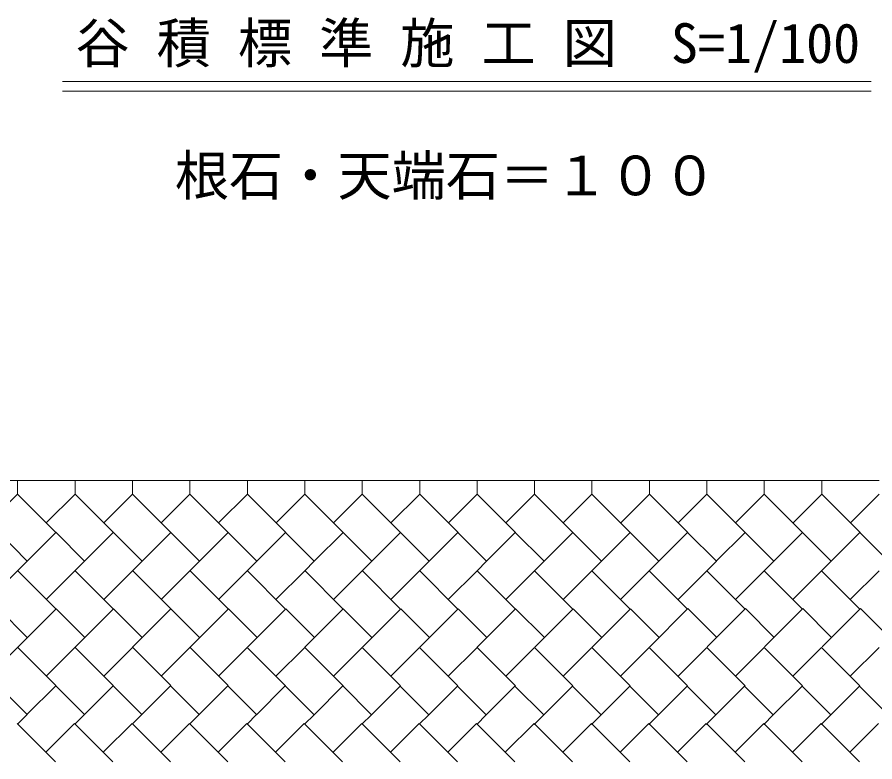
# Model space of a CAD drawing. Units: millimetres, scale not verified. Extents: x 13829 to 52926, y 6915 to 18132.
# Drawn here: x 40653 to 46985, y 12636 to 18132 of the extents above; entities that cross this region are included whole.
import ezdxf
from ezdxf.enums import TextEntityAlignment as Align

# ---------------------------------------------------------------- set-up
doc = ezdxf.new("R2010")
doc.units = ezdxf.units.MM
doc.header["$LTSCALE"] = 100
doc.layers.add('0_2', color=4, linetype='Continuous', lineweight=18)
doc.styles.add('ＭＳ ゴシック-5.0-0.0', font='')
doc.styles.get('ＭＳ ゴシック-5.0-0.0').set_extended_font_data('ＭＳ ゴシック-5.0-0.0')

msp = doc.modelspace()

# ---------------------------------------------------------------- linework, layer by layer
at = {"layer": '0_2'}
for p, q in [((46957.8, 17656.8), (40987.1, 17656.8)), ((46957.8, 17586.8), (40987.1, 17586.8)), ((40656.8, 14712.4), (40232.8, 14712.4)), ((41080.8, 14712.4), (40656.8, 14712.4)), ((40656.8, 14612.4), (40656.8, 14711.4)), ((41504.8, 14712.3), (41080.8, 14712.3)), ((41080.8, 14612.4), (41080.8, 14711.4)), ((41928.9, 14712.2), (41504.8, 14712.2)), ((41504.8, 14612.3), (41504.8, 14711.4)), ((42352.9, 14712.1), (41928.9, 14712.1)), ((41928.9, 14612.2), (41928.9, 14711.4)), ((42776.9, 14712.1), (42352.9, 14712.1)), ((42352.9, 14612.1), (42352.9, 14711.4)), ((43200.9, 14712), (42776.9, 14712)), ((42776.9, 14612.1), (42776.9, 14711.4)), ((43625, 14711.9), (43200.9, 14711.9)), ((43200.9, 14612), (43200.9, 14711.4)), ((44049, 14711.8), (43625, 14711.8)), ((43625, 14611.9), (43625, 14711.4)), ((44473, 14711.8), (44049, 14711.8)), ((44049, 14611.8), (44049, 14711.4)), ((44897, 14711.7), (44473, 14711.7)), ((44473, 14611.8), (44473, 14711.4)), ((45321.1, 14711.6), (44897, 14711.6)), ((44897, 14611.7), (44897, 14711.4)), ((45745.1, 14711.5), (45321.1, 14711.5)), ((45321.1, 14611.6), (45321.1, 14711.4)), ((46169.1, 14711.5), (45745.1, 14711.5)), ((45745.1, 14611.5), (45745.1, 14711.4)), ((46593.1, 14711.4), (46169.1, 14711.4)), ((46169.1, 14611.5), (46169.1, 14711.4)), ((46593.1, 14611.4), (46593.1, 14711.4)), ((47017.2, 14711.3), (46593.1, 14711.3)), ((40444.7, 14400.3), (40656.8, 14612.4)), ((40939.8, 14329.4), (40656.8, 14612.4)), ((40868.7, 14400.2), (41080.8, 14612.4)), ((41363.8, 14329.4), (41080.8, 14612.4)), ((41292.7, 14400.2), (41504.8, 14612.3)), ((41787.8, 14329.3), (41504.8, 14612.3)), ((41716.7, 14400.1), (41928.9, 14612.2)), ((42211.9, 14329.2), (41928.9, 14612.2)), ((42140.8, 14400), (42352.9, 14612.1)), ((42635.9, 14329.1), (42352.9, 14612.1)), ((42564.8, 14399.9), (42776.9, 14612.1)), ((43059.9, 14329.1), (42776.9, 14612.1)), ((42988.8, 14399.9), (43200.9, 14612)), ((43483.9, 14329), (43200.9, 14612)), ((43412.8, 14399.8), (43625, 14611.9)), ((43908, 14328.9), (43625, 14611.9)), ((43836.9, 14399.7), (44049, 14611.8)), ((44332, 14328.8), (44049, 14611.8)), ((44260.9, 14399.6), (44473, 14611.8)), ((44756, 14328.8), (44473, 14611.8)), ((44684.9, 14399.5), (44897, 14611.7)), ((45180, 14328.7), (44897, 14611.7)), ((45108.9, 14399.5), (45321.1, 14611.6)), ((45604.1, 14328.6), (45321.1, 14611.6)), ((45533, 14399.4), (45745.1, 14611.5)), ((46028.1, 14328.5), (45745.1, 14611.5)), ((45957, 14399.3), (46169.1, 14611.5)), ((46452.1, 14328.5), (46169.1, 14611.5)), ((46381, 14399.2), (46593.1, 14611.4)), ((46876.1, 14328.4), (46593.1, 14611.4)), ((46805, 14399.2), (47017.2, 14611.3)), ((40727.4, 14117.5), (40515.3, 14329.7)), ((40727.3, 14117.7), (40939.3, 14329.6)), ((41151.4, 14117.5), (40939.2, 14329.7)), ((41151.3, 14117.6), (41363.3, 14329.6)), ((41575.4, 14117.5), (41363.2, 14329.7)), ((41575.3, 14117.6), (41787.2, 14329.6)), ((41999.4, 14117.5), (41787.2, 14329.6)), ((41999.2, 14117.6), (42211.2, 14329.6)), ((42423.3, 14117.4), (42211.2, 14329.6)), ((42423.2, 14117.6), (42635.2, 14329.5)), ((42847.3, 14117.4), (42635.1, 14329.6)), ((42847.2, 14117.5), (43059.2, 14329.5)), ((43271.3, 14117.4), (43059.1, 14329.6)), ((43271.2, 14117.5), (43483.1, 14329.5)), ((43695.3, 14117.4), (43483.1, 14329.5)), ((43695.1, 14117.5), (43907.1, 14329.5)), ((44119.2, 14117.3), (43907.1, 14329.5)), ((44119.1, 14117.5), (44331.1, 14329.4)), ((44543.2, 14117.3), (44331, 14329.5)), ((44543.1, 14117.4), (44755.1, 14329.4)), ((44967.2, 14117.3), (44755, 14329.5)), ((44967.1, 14117.4), (45179, 14329.4)), ((45391.2, 14117.3), (45179, 14329.4)), ((45391, 14117.4), (45603, 14329.4)), ((45815.1, 14117.2), (45603, 14329.4)), ((45815, 14117.4), (46027, 14329.3)), ((46239.1, 14117.2), (46026.9, 14329.4)), ((46239, 14117.3), (46451, 14329.3)), ((46663.1, 14117.2), (46450.9, 14329.4)), ((46663, 14117.3), (46874.9, 14329.3)), ((47087.1, 14117.2), (46874.9, 14329.3)), ((40656.4, 14046.5), (40727.4, 14117.5)), ((41080.4, 14046.5), (41151.4, 14117.5)), ((41504.4, 14046.5), (41575.4, 14117.5)), ((41928.3, 14046.4), (41999.4, 14117.5)), ((42352.3, 14046.4), (42423.3, 14117.4)), ((42776.3, 14046.4), (42847.3, 14117.4)), ((43200.3, 14046.4), (43271.3, 14117.4)), ((43624.2, 14046.3), (43695.3, 14117.4)), ((44048.2, 14046.3), (44119.2, 14117.3)), ((44472.2, 14046.3), (44543.2, 14117.3)), ((44896.2, 14046.3), (44967.2, 14117.3)), ((45320.1, 14046.2), (45391.2, 14117.3)), ((45744.1, 14046.2), (45815.1, 14117.2)), ((46168.1, 14046.2), (46239.1, 14117.2)), ((46592.1, 14046.2), (46663.1, 14117.2)), ((40444.4, 13834.5), (40656.4, 14046.5)), ((40939.4, 13763.8), (40656.4, 14046.8)), ((40868.4, 13834.5), (41080.4, 14046.5)), ((41363.4, 13763.8), (41080.4, 14046.8)), ((41292.4, 13834.5), (41504.4, 14046.5)), ((41787.3, 13763.8), (41504.3, 14046.8)), ((41716.4, 13834.5), (41928.3, 14046.4)), ((42211.3, 13763.8), (41928.3, 14046.8)), ((42140.3, 13834.4), (42352.3, 14046.4)), ((42635.3, 13763.7), (42352.3, 14046.7)), ((42564.3, 13834.4), (42776.3, 14046.4)), ((43059.3, 13763.7), (42776.3, 14046.7)), ((42988.3, 13834.4), (43200.3, 14046.4)), ((43483.2, 13763.7), (43200.2, 14046.7)), ((43412.3, 13834.4), (43624.2, 14046.3)), ((43907.2, 13763.7), (43624.2, 14046.7)), ((43836.2, 13834.3), (44048.2, 14046.3)), ((44331.2, 13763.6), (44048.2, 14046.6)), ((44260.2, 13834.3), (44472.2, 14046.3)), ((44755.2, 13763.6), (44472.2, 14046.6)), ((44684.2, 13834.3), (44896.2, 14046.3)), ((45179.1, 13763.6), (44896.1, 14046.6)), ((45108.2, 13834.3), (45320.1, 14046.2)), ((45603.1, 13763.6), (45320.1, 14046.6)), ((45532.1, 13834.2), (45744.1, 14046.2)), ((46027.1, 13763.5), (45744.1, 14046.5)), ((45956.1, 13834.2), (46168.1, 14046.2)), ((46451.1, 13763.5), (46168.1, 14046.5)), ((46380.1, 13834.2), (46592.1, 14046.2)), ((46875, 13763.5), (46592, 14046.5)), ((46804.1, 13834.2), (47016, 14046.1)), ((40728.2, 13552.7), (40516.2, 13764.6)), ((40657.4, 13481.8), (40940.4, 13764.8)), ((41152.3, 13552.8), (40940.4, 13764.8)), ((41081.5, 13481.9), (41364.5, 13764.9)), ((41576.5, 13552.9), (41364.5, 13764.9)), ((41505.6, 13482), (41788.6, 13765)), ((42000.6, 13553.1), (41788.6, 13765)), ((41929.8, 13482.2), (42212.8, 13765.2)), ((42424.7, 13553.2), (42212.8, 13765.2)), ((42353.9, 13482.3), (42636.9, 13765.3)), ((42848.9, 13553.3), (42636.9, 13765.3)), ((42778, 13482.4), (43061, 13765.4)), ((43273, 13553.4), (43061, 13765.4)), ((43202.2, 13482.6), (43485.2, 13765.6)), ((43697.1, 13553.6), (43485.2, 13765.6)), ((43626.3, 13482.7), (43909.3, 13765.7)), ((44121.3, 13553.7), (43909.3, 13765.7)), ((44050.4, 13482.8), (44333.4, 13765.8)), ((44545.4, 13553.8), (44333.4, 13765.8)), ((44474.5, 13483), (44757.5, 13766)), ((44969.5, 13554), (44757.5, 13766)), ((44898.7, 13483.1), (45181.7, 13766.1)), ((45393.7, 13554.1), (45181.7, 13766.1)), ((45322.8, 13483.2), (45605.8, 13766.2)), ((45817.8, 13554.2), (45605.8, 13766.2)), ((45746.9, 13483.3), (46029.9, 13766.3)), ((46241.9, 13554.4), (46029.9, 13766.3)), ((46171.1, 13483.5), (46454.1, 13766.5)), ((46666, 13554.5), (46454.1, 13766.5)), ((46595.2, 13483.6), (46878.2, 13766.6)), ((47090.2, 13554.6), (46878.2, 13766.6)), ((40444.4, 13268.6), (40656.4, 13480.5)), ((40939.4, 13197.8), (40656.4, 13480.8)), ((40868.4, 13268.5), (41080.4, 13480.5)), ((41363.4, 13197.8), (41080.4, 13480.8)), ((41292.4, 13268.5), (41504.3, 13480.5)), ((41787.3, 13197.8), (41504.3, 13480.8)), ((41716.3, 13268.5), (41928.3, 13480.5)), ((42211.3, 13197.8), (41928.3, 13480.8)), ((42140.3, 13268.5), (42352.3, 13480.4)), ((42635.3, 13197.7), (42352.3, 13480.7)), ((42564.3, 13268.4), (42776.3, 13480.4)), ((43059.3, 13197.7), (42776.3, 13480.7)), ((42988.3, 13268.4), (43200.2, 13480.4)), ((43483.2, 13197.7), (43200.2, 13480.7)), ((43412.2, 13268.4), (43624.2, 13480.4)), ((43907.2, 13197.7), (43624.2, 13480.7)), ((43836.2, 13268.4), (44048.2, 13480.3)), ((44331.2, 13197.6), (44048.2, 13480.6)), ((44260.2, 13268.3), (44472.2, 13480.3)), ((44755.2, 13197.6), (44472.2, 13480.6)), ((44684.2, 13268.3), (44896.1, 13480.3)), ((45179.1, 13197.6), (44896.1, 13480.6)), ((45108.1, 13268.3), (45320.1, 13480.3)), ((45603.1, 13197.6), (45320.1, 13480.6)), ((45532.1, 13268.3), (45744.1, 13480.2)), ((46027.1, 13197.5), (45744.1, 13480.5)), ((45956.1, 13268.2), (46168.1, 13480.2)), ((46451.1, 13197.5), (46168.1, 13480.5)), ((46380.1, 13268.2), (46592, 13480.2)), ((46875, 13197.5), (46592, 13480.5)), ((46804, 13268.2), (47016, 13480.2)), ((40726.2, 12984.6), (40514.2, 13196.6)), ((40726, 12984.5), (40938, 13196.4)), ((41150, 12984.4), (40938, 13196.4)), ((41149.8, 12984.3), (41361.8, 13196.2)), ((41573.8, 12984.2), (41361.8, 13196.2)), ((41573.6, 12984.1), (41785.6, 13196.1)), ((41997.6, 12984.1), (41785.6, 13196.1)), ((41997.5, 12983.9), (42209.4, 13195.9)), ((42421.4, 12983.9), (42209.4, 13195.9)), ((42421.3, 12983.7), (42633.2, 13195.7)), ((42845.2, 12983.7), (42633.2, 13195.7)), ((42845.1, 12983.5), (43057.1, 13195.5)), ((43269.1, 12983.5), (43057.1, 13195.5)), ((43268.9, 12983.4), (43480.9, 13195.3)), ((43692.9, 12983.3), (43480.9, 13195.3)), ((43692.7, 12983.2), (43904.7, 13195.2)), ((44116.7, 12983.2), (43904.7, 13195.2)), ((44116.5, 12983), (44328.5, 13195)), ((44540.5, 12983), (44328.5, 13195)), ((44540.4, 12982.8), (44752.3, 13194.8)), ((44964.3, 12982.8), (44752.3, 13194.8)), ((44964.2, 12982.6), (45176.1, 13194.6)), ((45388.1, 12982.6), (45176.1, 13194.6)), ((45388, 12982.4), (45600, 13194.4)), ((45812, 12982.4), (45600, 13194.4)), ((45811.8, 12982.3), (46023.8, 13194.2)), ((46235.8, 12982.2), (46023.8, 13194.2)), ((46235.6, 12982.1), (46447.6, 13194.1)), ((46659.6, 12982.1), (46447.6, 13194.1)), ((46659.4, 12981.9), (46871.4, 13193.9)), ((47083.4, 12981.9), (46871.4, 13193.9)), ((40655.3, 12913.7), (40726.2, 12984.6)), ((41079.1, 12913.6), (41150, 12984.4)), ((41502.9, 12913.4), (41573.8, 12984.2)), ((41926.7, 12913.2), (41997.6, 12984.1)), ((42350.6, 12913), (42421.4, 12983.9)), ((42774.4, 12912.8), (42845.2, 12983.7)), ((43198.2, 12912.6), (43269.1, 12983.5)), ((43622, 12912.5), (43692.9, 12983.3)), ((44045.8, 12912.3), (44116.7, 12983.2)), ((44469.6, 12912.1), (44540.5, 12983)), ((44893.5, 12911.9), (44964.3, 12982.8)), ((45317.3, 12911.7), (45388.1, 12982.6)), ((45741.1, 12911.6), (45812, 12982.4)), ((46164.9, 12911.4), (46235.8, 12982.2)), ((46588.7, 12911.2), (46659.6, 12982.1)), ((40936.5, 12635.8), (40653.5, 12918.8)), ((41077.3, 12919), (40865.3, 12707)), ((41360.4, 12635.8), (41077.4, 12918.8)), ((41501.3, 12919), (41289.3, 12707)), ((41784.4, 12635.8), (41501.4, 12918.8)), ((41925.3, 12919), (41713.3, 12707)), ((42208.4, 12635.8), (41925.4, 12918.8)), ((42349.3, 12918.9), (42137.3, 12706.9)), ((42632.4, 12635.7), (42349.4, 12918.7)), ((42773.2, 12918.9), (42561.2, 12706.9)), ((43056.3, 12635.7), (42773.3, 12918.7)), ((43197.2, 12918.9), (42985.2, 12706.9)), ((43480.3, 12635.7), (43197.3, 12918.7)), ((43621.2, 12918.9), (43409.2, 12706.9)), ((43904.3, 12635.7), (43621.3, 12918.7)), ((44045.2, 12918.8), (43833.2, 12706.8)), ((44328.3, 12635.6), (44045.3, 12918.6)), ((44469.1, 12918.8), (44257.1, 12706.8)), ((44752.2, 12635.6), (44469.2, 12918.6)), ((44893.1, 12918.8), (44681.1, 12706.8)), ((45176.2, 12635.6), (44893.2, 12918.6)), ((45317.1, 12918.8), (45105.1, 12706.8)), ((45600.2, 12635.6), (45317.2, 12918.6)), ((45741, 12918.7), (45529, 12706.7)), ((46024.2, 12635.5), (45741.2, 12918.5)), ((46165, 12918.7), (45953, 12706.7)), ((46448.1, 12635.5), (46165.1, 12918.5)), ((46589, 12918.7), (46377, 12706.7)), ((46872.1, 12635.5), (46589.1, 12918.5)), ((47013, 12918.7), (46801, 12706.7))]:
    msp.add_line(p, q, dxfattribs=at)

# ---------------------------------------------------------------- texts
at = {"layer": '0_2', "color": 7, "style": 'ＭＳ ゴシック-5.0-0.0'}
for s, p in [('谷 積 標 準 施 工 図  S=1/100', (41083.5, 17706.3)), ('根石・天端石＝１００', (41817.9, 16729.1))]:
    msp.add_text(s, height=293.3, dxfattribs=at).set_placement(p, align=Align.BOTTOM_LEFT)

doc.saveas('drawing.dxf')
